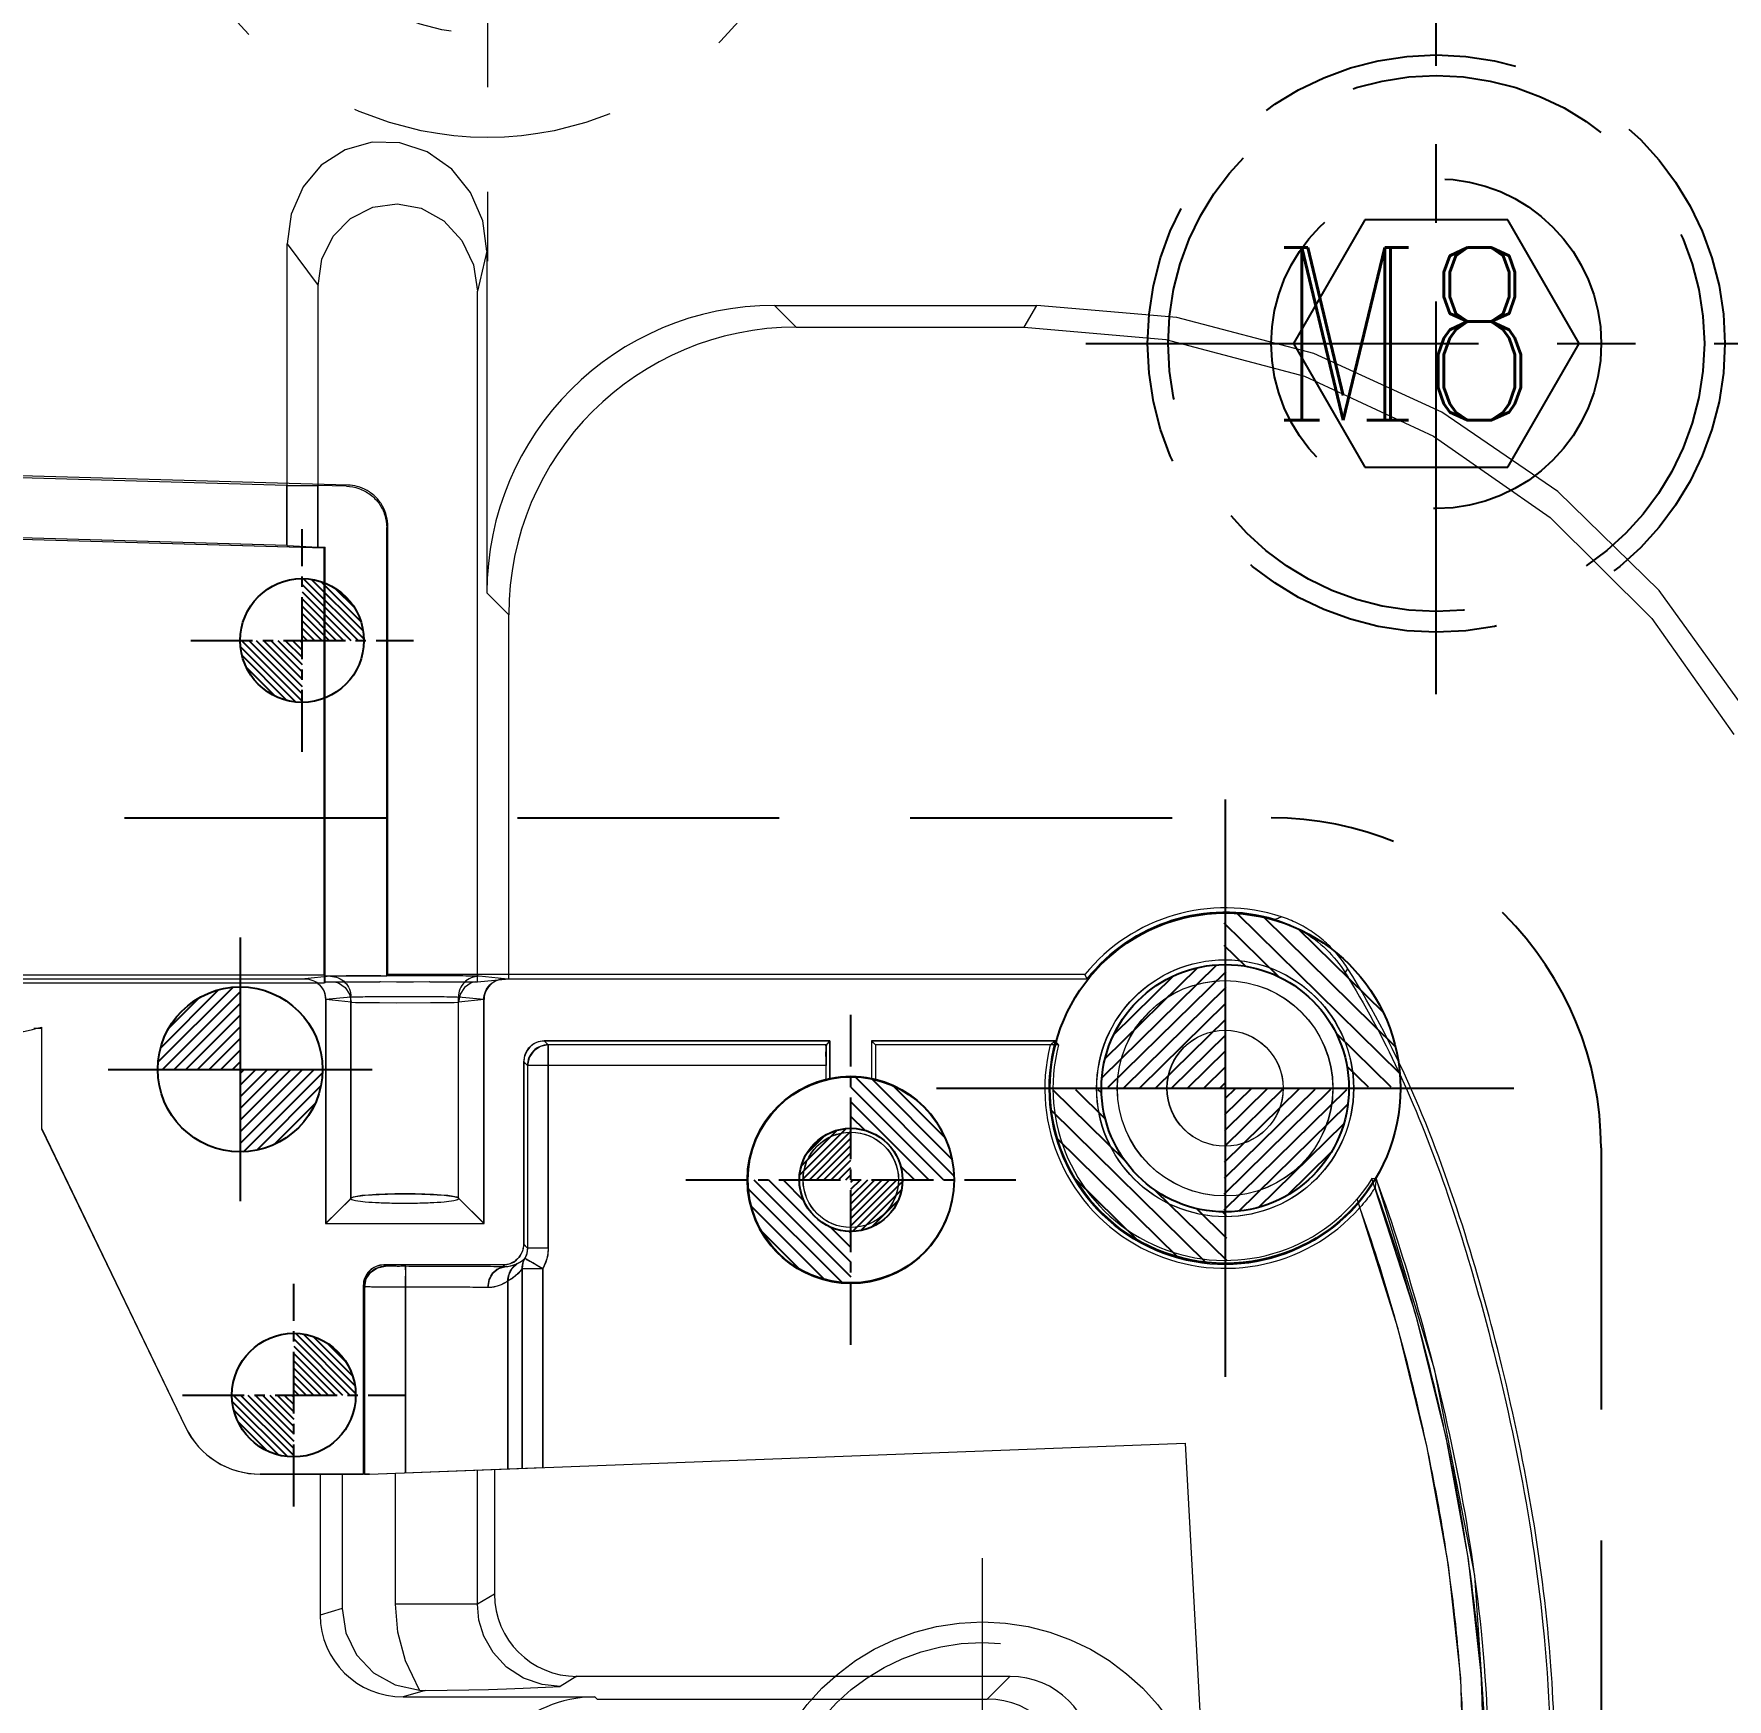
# Model space of a CAD drawing. Header units: inches. Extents: x 164842 to 166038, y -53074 to -52229.
# Drawn here: x 165467.09 to 165508.15, y -52533.81 to -52493.43 of the extents above; entities that cross this region are included whole.
import ezdxf

# ---------------------------------------------------------------- set-up
doc = ezdxf.new("R2010")
doc.units = ezdxf.units.IN
doc.header["$LTSCALE"] = 2
doc.header["$MEASUREMENT"] = 0
for name, pattern in [('ACAD_ISO02W100', [15, 12, -3]), ('CENTER', [50.8, 31.75, -6.35, 6.35, -6.35]), ('CENTER2', [1.125, 0.75, -0.125, 0.125, -0.125]), ('HIDDEN', [9.525, 6.35, -3.175])]:
    doc.linetypes.add(name, pattern=pattern)
for name, color, linetype, lineweight in [('dim', 3, 'CONTINUOUS', 15), ('PRODUCT', 1, 'CONTINUOUS', 15), ('WR', 122, 'HIDDEN', 18), ('截面', 191, 'CONTINUOUS', 15), ('枕位', 75, 'CONTINUOUS', 15), ('螺絲', 42, 'ACAD_ISO02W100', 15)]:
    doc.layers.add(name, color=color, linetype=linetype, lineweight=lineweight)
for name, color, linetype in [('Layer3', 3, 'CONTINUOUS'), ('PIN', 4, 'CONTINUOUS'), ('SCREW', 52, 'HIDDEN'), ('y-cut', 7, 'CONTINUOUS'), ('壓塊', 157, 'CONTINUOUS')]:
    doc.layers.add(name, color=color, linetype=linetype)
doc.styles.add('ROMANC', font='romanc', dxfattribs={"width": 0.6, "height": 1})

# ---------------------------------------------------------------- blocks, each defined once
blk = doc.blocks.new('20160723.115749')
at = {"layer": 'SCREW', "linetype": 'CENTER', "ltscale": 0.15}
for p, q in [((0, -8.5), (0, 8.5)), ((-8.5, 0), (8.5, 0))]:
    blk.add_line(p, q, dxfattribs=at)
at = {"layer": 'SCREW', "ltscale": 0.5}
blk.add_lwpolyline([(-1.732, 3), (-3.464, 0), (-1.732, -3), (1.732, -3), (3.464, 0), (1.732, 3)], close=True, dxfattribs=at)
for radius in [7, 6.5, 4]:
    blk.add_circle((0, 0), radius, dxfattribs=at)
at = {"layer": 'Layer3', "style": 'ROMANC', "width": 0.8}
blk.add_text('M8', height=4.1865, dxfattribs=at).set_placement((-3.976, -1.858))
blk = doc.blocks.new('20160823.201835')
at = {"layer": '截面', "linetype": 'Continuous', "ltscale": 0.3}
h = blk.add_hatch(dxfattribs=at)
h.set_pattern_fill('ANSI31', color=256, scale=15, style=0)
h.set_pattern_definition([(45, (-2459.4563, -3837.5972), (-1.3258252, 1.3258252), [])])
h.paths.add_polyline_path([(-78.862, 31.856), (-102.322, 22.851), (-105.077, 30.027), (-103.999, 33.671, 0.501198), (-100.79, 36.068, 0.128867), (-101.111, 37.294), (-83.539, 44.04)])
h.paths.add_polyline_path([(-84.758, 12.139, -0.414214), (-83.258, 10.639), (-83.258, -1.778), (-81.255, -1.778), (-81.255, -4.15, 0.702364), (-82.851, -8.574), (-83.493, -9.349), (-85.722, -9.349), (-85.722, -8.033), (-97.311, -2.751, -0.293842), (-98.189, -1.387), (-98.189, 10.639, -0.414214), (-96.689, 12.139)])
h.paths.add_polyline_path([(-47.858, 14.004), (-47.748, 13.984), (-47.639, 13.955), (-47.532, 13.917), (-47.429, 13.872), (-47.329, 13.82), (-47.233, 13.76), (-47.143, 13.693), (-47.057, 13.619), (-46.977, 13.539), (-46.903, 13.453), (-46.836, 13.362), (-46.776, 13.266), (-46.723, 13.167), (-46.679, 13.063), (-46.641, 12.957), (-46.612, 12.848), (-46.592, 12.738), (-46.579, 12.627), (-46.575, 12.514), (-46.575, 1.703), (-46.025, 1.089, 0.368424), (-46.549, -2.769), (-46.575, -2.785), (-60.598, -2.785, -0.414214), (-62.098, -1.285), (-62.098, 12.521, -0.414214), (-60.598, 14.021), (-48.082, 14.021), (-47.969, 14.017)])
blk = doc.blocks.new('20160812.111704')
at = {"layer": 'PRODUCT', "linetype": 'ByBlock'}
for p, q in [((-57.921, -7.832), (-58.482, 2.494)), ((-38.139, -7.083), (-57.921, -7.832)), ((-42.337, -12.066), (-42.337, -7.242)), ((-41.836, -12.064), (-41.836, -7.223)), ((-41.497, -7.21), (-41.497, -11.77)), ((-39.015, -7.116), (-39.015, -11.62)), ((-38.019, -7.083), (-38.139, -7.083)), ((-38.019, -7.083), (-38.019, -11.624)), ((-35.488, -7.083), (-37.989, -7.083)), ((-37.989, -11.654), (-37.989, -7.083)), ((-30.19, -15.456), (-33.677, -8.22)), ((-38.019, -11.624), (-37.989, -11.654)), ((-42.337, -12.065), (-41.836, -12.065)), ((-41.374, -12.157), (-41.419, -12.112)), ((-41.374, -12.157), (-38.491, -12.157)), ((-38.521, -12.127), (-38.491, -12.157)), ((-42.471, -12.567), (-41.969, -12.567)), ((-42.471, -17.495), (-42.471, -12.567)), ((-41.969, -16.993), (-41.969, -12.567)), ((-41.877, -12.659), (-41.969, -12.567)), ((-41.877, -17.085), (-41.877, -12.659)), ((-37.076, -13.162), (-40.912, -13.162)), ((-40.912, -13.162), (-40.912, -18.593)), ((-40.296, -13.778), (-40.912, -13.162)), ((-37.076, -13.162), (-37.685, -13.761)), ((-37.076, -18.593), (-37.076, -13.162)), ((-40.296, -13.759), (-40.305, -13.768)), ((-40.296, -13.778), (-40.296, -18.654)), ((-37.692, -13.758), (-37.673, -13.778)), ((-37.692, -13.778), (-37.692, -18.654)), ((-30.19, -17.921), (-30.19, -15.456)), ((-50.407, -17.491), (-50.407, -16.661)), ((-50.31, -17.588), (-50.31, -16.682)), ((-49.305, -16.682), (-49.305, -17.588)), ((-49.209, -16.661), (-49.209, -16.993)), ((-49.209, -16.993), (-41.969, -16.993)), ((-41.877, -17.085), (-41.969, -16.993)), ((-54.643, -17.491), (-54.768, -17.588)), ((-54.768, -17.588), (-50.31, -17.588)), ((-54.643, -17.491), (-50.407, -17.491)), ((-50.407, -17.491), (-50.31, -17.588)), ((-49.213, -17.495), (-49.305, -17.588)), ((-49.305, -17.588), (-42.379, -17.588)), ((-49.213, -17.495), (-42.471, -17.495)), ((-42.379, -17.588), (-42.471, -17.495)), ((-40.912, -18.593), (-40.296, -18.654)), ((-37.692, -18.654), (-37.076, -18.593)), ((-61.798, -19.242), (-61.863, -19.336)), ((-41.416, -19.095), (-55.536, -19.095)), ((-55.485, -19.2), (-55.536, -19.095)), ((-55.486, -19.2), (-38.587, -19.2)), ((-55.485, -19.2), (-55.485, -19.2)), ((-41.416, -19.095), (-40.796, -19.157)), ((-38.588, -19.2), (-38.558, -19.171)), ((-38.588, -19.2), (-38.588, -30.066)), ((-38.588, -19.2), (-38.588, -19.2)), ((-38.558, -19.169), (-38.558, -30.037)), ((-37.062, -19.17), (-38.412, -19.17)), ((-37.192, -19.157), (-36.572, -19.095)), ((-37.062, -19.17), (-37.062, -29.56)), ((-37.062, -19.17), (-37.041, -19.191)), ((-28.694, -19.191), (-37.041, -19.191)), ((-37.041, -19.191), (-37.041, -29.539)), ((-28.709, -19.095), (-36.572, -19.095)), ((-37.041, -29.539), (-37.062, -29.56)), ((-36.887, -29.564), (-37.062, -29.56)), ((-37.041, -29.539), (-12.342, -30.238)), ((-36.138, -29.608), (-36.887, -29.564)), ((-36.887, -29.564), (-36.887, -31.061)), ((-36.138, -29.608), (-11.738, -30.299)), ((-36.138, -29.608), (-36.138, -31.06)), ((-37.611, -31.07), (-6.816, -31.941)), ((-37.581, -31.042), (-36.887, -31.061)), ((-36.138, -31.06), (-36.887, -31.061)), ((-36.138, -31.06), (-11.067, -31.769))]:
    blk.add_line(p, q, dxfattribs=at)
blk.add_lwpolyline([(-38.558, -19.169), (-38.558, -19.17), (-38.558, -19.171)], dxfattribs=at)
for centre, radius in [((-49.808, -14.221), 2.513), ((-49.808, -14.221), 1.156), ((-58.883, -16.442), 3.115), ((-58.883, -16.442), 2.613), ((-58.883, -16.442), 1.407)]:
    blk.add_circle(centre, radius, dxfattribs=at)
for centre, radius, start, end in [((-35.488, -9.093), 2.01, 25.73, 90), ((-58.883, -16.442), 4.271, 344.4407, 148.9837), ((-58.883, -16.442), 4.368, 346.1003, 138.523), ((-58.883, -16.442), 4.376, 251.8, 320.929), ((-58.883, -16.442), 4.271, 253.5061, 321.5979)]:
    blk.add_arc(centre, radius, start, end, dxfattribs=at)
for points, start_tangent, end_tangent in [([(-62.221, 20.339), (-63.682, 16.367), (-64.7, 12.774), (-65.51, 9.466), (-66.181, 6.4), (-66.635, 3.632), (-66.865, 0.787), (-66.785, -2.428), (-66.348, -6.051), (-65.596, -9.7), (-64.704, -12.909), (-63.495, -16.199), (-61.863, -19.336)], (-0.395486, -0.918472), (0.530978, -0.847386)), ([(-61.798, -19.242), (-61.889, -19.095), (-63.151, -16.714), (-65.082, -11.25), (-66.591, -3.431), (-66.742, 1.248), (-65.232, 10.184), (-62.665, 18.968), (-62.142, 20.255)], (-0.529115, 0.84855), (0.394319, 0.918974)), ([(-62.544, -14.241), (-63.629, -10.848), (-65.091, -3.279), (-65.236, 1.178), (-64.716, 5.468), (-63.766, 9.833), (-62.64, 14.22), (-62.307, 15.355)], (-0.349989, 0.936754), (0.290935, 0.956743)), ([(-62.27, 15.158), (-62.766, 13.42), (-63.223, 11.666), (-63.65, 9.921), (-64.05, 8.216), (-64.401, 6.606), (-64.697, 5.052), (-64.929, 3.533), (-65.089, 2.038), (-65.165, 0.548), (-65.154, -1.036), (-65.049, -2.744), (-64.841, -4.599), (-64.513, -6.634), (-64.042, -8.869), (-63.402, -11.315), (-62.522, -14.034)], (-0.28793, -0.957652), (0.344522, -0.938778)), ([(-61.873, 14.726), (-62.351, 13.027), (-62.793, 11.311), (-63.209, 9.604), (-63.596, 7.944), (-63.934, 6.378), (-64.218, 4.87), (-64.44, 3.399), (-64.591, 1.957), (-64.663, 0.519), (-64.653, -1.01), (-64.552, -2.66), (-64.354, -4.455), (-64.042, -6.421), (-63.593, -8.58), (-62.986, -10.944), (-62.155, -13.55)], (-0.282992, -0.959122), (0.335038, -0.942205)), ([(-41.836, -12.064), (-41.73, -11.939), (-41.617, -11.843), (-41.497, -11.77)], (0.56634, 0.824172), (0.890369, 0.45524)), ([(-41.497, -11.77), (-41.523, -11.93), (-41.598, -12.074), (-41.715, -12.186)], (0.003892, -0.999992), (-0.826234, -0.563327)), ([(-41.497, -11.77), (-41.465, -11.749), (-41.408, -11.714), (-41.329, -11.674), (-41.232, -11.639), (-41.125, -11.616), (-41.015, -11.609)], (0.851991, 0.523557), (0.999899, -0.014194)), ([(-41.015, -11.609), (-41.046, -11.801), (-41.134, -11.964), (-41.265, -12.073), (-41.419, -12.112)], (-0.004171, -0.999991), (-0.999979, -0.006466)), ([(-41.015, -11.609), (-40.724, -11.613), (-40.417, -11.615), (-40.108, -11.617), (-39.809, -11.619), (-39.525, -11.619), (-39.262, -11.62), (-39.015, -11.62)], (0.9999, -0.014173), (1, -0.000089)), ([(-39.015, -11.62), (-39.016, -11.87), (-39.017, -12.054), (-39.02, -12.123)], (-0.000074, -1), (-0.697188, -0.716888)), ([(-39.015, -11.62), (-38.777, -11.62), (-38.533, -11.621), (-38.316, -11.621), (-38.15, -11.622), (-38.051, -11.623), (-38.019, -11.624)], (1, -0.000036), (0.894087, -0.447894)), ([(-38.019, -11.624), (-38.057, -11.817), (-38.166, -11.98), (-38.329, -12.089), (-38.521, -12.127)], (-0.000076, -1), (-1, -0.000076)), ([(-38.491, -12.157), (-38.299, -12.119), (-38.136, -12.009), (-38.027, -11.847), (-37.989, -11.654)], (1, 0), (0, 1)), ([(-42.471, -12.567), (-42.456, -12.393), (-42.411, -12.224), (-42.337, -12.066)], (-0.000026, 1), (0.499143, 0.86652)), ([(-42.337, -12.065), (-42.173, -12.16), (-42.032, -12.242), (-41.936, -12.297), (-41.902, -12.316)], (0.893639, -0.448786), (0.680091, 0.733128)), ([(-41.939, -12.396), (-41.901, -12.316)], (0.341324, 0.939946), (0.499738, 0.866177)), ([(-41.902, -12.316), (-41.865, -12.237)], (0.498561, 0.866855), (0.336196, 0.941792)), ([(-41.901, -12.316), (-41.843, -12.258), (-41.781, -12.216), (-41.715, -12.186)], (0.629735, 0.77681), (0.936431, 0.350852)), ([(-41.877, -12.659), (-41.838, -12.467), (-41.729, -12.304), (-41.566, -12.195), (-41.374, -12.157)], (0, 1), (1, 0)), ([(-41.865, -12.237), (-41.843, -12.153), (-41.836, -12.065)], (0.336196, 0.941792), (-0.008535, 0.999964)), ([(-41.715, -12.186), (-41.695, -12.176), (-41.659, -12.16), (-41.61, -12.141), (-41.551, -12.125), (-41.486, -12.114), (-41.419, -12.112)], (0.936433, 0.350846), (0.999726, -0.023417)), ([(-41.419, -12.112), (-41.07, -12.115), (-40.701, -12.118), (-40.331, -12.12), (-39.971, -12.121), (-39.631, -12.122), (-39.316, -12.122), (-39.02, -12.123)], (0.99993, -0.011808), (1, -0.000074)), ([(-39.02, -12.123), (-38.9, -12.123), (-38.779, -12.123), (-38.67, -12.124), (-38.587, -12.125), (-38.537, -12.126), (-38.521, -12.127)], (1, -0.000073), (0.704892, -0.709314)), ([(-41.969, -12.567), (-41.961, -12.48), (-41.939, -12.396)], (-0.000093, 1), (0.341324, 0.939946)), ([(-62.522, -14.034), (-62.498, -13.995), (-62.427, -13.891), (-62.311, -13.736), (-62.161, -13.555)], (0.116131, 0.993234), (0.66094, 0.750439)), ([(-39.951, -13.846), (-40.188, -13.815), (-40.303, -13.776)], (-0.9937, 0.112077), (-0.707107, 0.707107)), ([(-39.951, -13.691), (-40.188, -13.722), (-40.296, -13.759)], (-0.993737, -0.111741), (-0.707107, -0.707107)), ([(-37.8, -13.722), (-38.037, -13.691), (-38.373, -13.668), (-38.782, -13.656), (-39.206, -13.656), (-39.615, -13.668), (-39.951, -13.691)], (-0.992156, 0.125006), (-0.993737, -0.111741)), ([(-37.8, -13.815), (-38.037, -13.846), (-38.373, -13.869), (-38.782, -13.881), (-39.206, -13.881), (-39.615, -13.869), (-39.951, -13.846)], (-0.992153, -0.125027), (-0.9937, 0.112077)), ([(-37.685, -13.761), (-37.8, -13.722)], (-0.707107, 0.707107), (-0.992156, 0.125006)), ([(-37.685, -13.776), (-37.8, -13.815)], (-0.707107, -0.707107), (-0.992153, -0.125027)), ([(-62.544, -14.241), (-62.537, -14.171), (-62.53, -14.102), (-62.522, -14.034)], (0.091759, 0.995781), (0.11615, 0.993232)), ([(-24.861, -15.397), (-26.681, -16.571), (-28.467, -17.401), (-30.19, -17.921)], (-0.802714, -0.596364), (-0.976076, -0.21743)), ([(-49.209, -16.993), (-49.209, -17.184), (-49.21, -17.346), (-49.212, -17.456), (-49.213, -17.495)], (0, -1), (-0.707107, -0.707107)), ([(-42.379, -17.588), (-42.187, -17.549), (-42.024, -17.441), (-41.915, -17.277), (-41.877, -17.085)], (1, 0), (0, 1)), ([(-42.116, -17.348), (-42.007, -17.185), (-41.969, -16.993)], (0.707107, 0.707107), (0.000076, 1)), ([(-42.471, -17.495), (-42.279, -17.457), (-42.116, -17.348)], (1, 0.000076), (0.707107, 0.707107)), ([(-40.912, -18.593), (-40.95, -18.785), (-41.06, -18.948), (-41.223, -19.057), (-41.416, -19.095)], (0, -1), (-1, 0)), ([(-40.796, -19.157), (-40.605, -19.118), (-40.442, -19.01), (-40.334, -18.847), (-40.296, -18.654)], (1, 0.000763), (0.000758, 1)), ([(-37.692, -18.654), (-37.8, -18.659), (-38.035, -18.664), (-38.375, -18.667), (-38.781, -18.669), (-39.209, -18.669), (-39.615, -18.667), (-39.953, -18.664), (-40.188, -18.659), (-40.296, -18.654)], (-0.99059, -0.136865), (-0.990569, 0.137013)), ([(-37.192, -19.157), (-37.383, -19.118), (-37.546, -19.01), (-37.654, -18.847), (-37.692, -18.654)], (-1, 0.000763), (-0.000758, 1)), ([(-36.572, -19.095), (-36.765, -19.057), (-36.928, -18.948), (-37.038, -18.785), (-37.076, -18.593)], (-1, 0), (0, 1)), ([(-60.096, -20.537), (-60.762, -20.249), (-61.342, -19.807), (-61.798, -19.242)], (-0.95885, 0.283912), (-0.529115, 0.84855)), ([(-40.796, -19.157), (-40.693, -19.161), (-40.479, -19.164), (-40.179, -19.167), (-39.818, -19.17), (-39.417, -19.171), (-38.991, -19.171), (-38.558, -19.171)], (0.995024, -0.099633), (0.999998, 0.002189)), ([(-38.41, -19.17), (-38.49, -19.17), (-38.558, -19.169)], (-1, 0.000096), (-0.999794, 0.020295)), ([(-38.412, -19.17), (-37.955, -19.168), (-37.574, -19.165), (-37.312, -19.161), (-37.192, -19.157)], (0.999996, 0.002909), (0.995065, 0.099229)), ([(-61.863, -19.336), (-61.635, -19.652), (-61.346, -19.957), (-61.006, -20.227), (-60.633, -20.444), (-60.25, -20.599)], (0.531047, -0.847343), (0.949972, -0.312335)), ([(-60.096, -20.537), (-60.148, -20.558), (-60.2, -20.579), (-60.25, -20.599)], (-0.931775, -0.363036), (-0.923642, -0.383256)), ([(-38.588, -30.066), (-38.556, -30.315)], (-0.000001, -1), (0.247435, -0.968904)), ([(-37.581, -31.042), (-37.883, -30.986), (-38.158, -30.84), (-38.371, -30.621), (-38.511, -30.341), (-38.558, -30.037)], (-0.9996, 0.028271), (0, 1)), ([(-38.556, -30.315), (-38.457, -30.561), (-38.293, -30.777), (-38.08, -30.939), (-37.843, -31.036)], (0.247435, -0.968904), (0.965785, -0.259345)), ([(-37.843, -31.036), (-37.611, -31.07)], (0.965785, -0.259345), (0.999599, -0.028303))]:
    blk.add_spline(points, degree=3, dxfattribs=dict(at, start_tangent=start_tangent, end_tangent=end_tangent))
blk = doc.blocks.new('20140813.092309')
at = {"layer": '螺絲', "color": 137, "linetype": 'CENTER', "ltscale": 0.25}
for p, q in [((0, -7.042), (0, 7.042)), ((-7, 0), (7, 0))]:
    blk.add_line(p, q, dxfattribs=at)
at = {"layer": '螺絲', "color": 137, "linetype": 'Continuous'}
blk.add_lwpolyline([(-1.443, 2.5), (-2.887, 0), (-1.443, -2.5), (1.443, -2.5), (2.887, 0), (1.443, 2.5)], close=True, dxfattribs=at)
at = {"layer": '螺絲', "color": 137, "linetype": 'HIDDEN'}
blk.add_circle((0, 0), 5.5, dxfattribs=at)
at = {"layer": '螺絲', "color": 137}
for radius in [5, 3]:
    blk.add_circle((0, 0), radius, dxfattribs=at)
at = {"layer": 'dim', "style": 'ROMANC', "width": 0.8}
blk.add_text('M6', height=3.1716, dxfattribs=at).set_placement((-2.976, -1.589))
blk = doc.blocks.new('20140913.083227')
at = {"layer": 'WR', "linetype": 'CENTER', "ltscale": 0.2}
for p, q in [((0, 11), (0, -11)), ((-11, 0), (11, 0))]:
    blk.add_line(p, q, dxfattribs=at)
at = {"layer": 'WR', "linetype": 'HIDDEN', "ltscale": 0.5}
for radius in [8, 5.5, 4]:
    blk.add_circle((0, 0), radius, dxfattribs=at)

msp = doc.modelspace()

# ---------------------------------------------------------------- hatches: boundary and pattern name
at = {"layer": 'PIN', "linetype": 'Continuous'}
h = msp.add_hatch(dxfattribs=at)
h.set_pattern_fill('ANSI31', color=3, angle=90, style=0)
h.set_pattern_definition([(135, (165678.87704, -52522.379), (-0.08838835, -0.08838835), [])])
h.paths.add_polyline_path([(165473.595, -52508.139), (165472.095, -52508.139, 0.414214), (165473.595, -52509.639)])
h.paths.add_polyline_path([(165473.595, -52506.639), (165473.595, -52508.139), (165475.095, -52508.139, 0.414214)])
h = msp.add_hatch(dxfattribs=at)
h.set_pattern_fill('ANSI31', color=163, scale=3.090909, angle=90.5, style=0)
h.set_pattern_definition([(135.5, (165813.41197, -52538.23495), (-0.27080585, -0.27557404), [])])
h.paths.add_polyline_path([(165495.941, -52514.748, -0.414214), (165500.228, -52518.96), (165498.978, -52518.971, 0.414214), (165495.952, -52515.998)])
h.paths.add_polyline_path([(165492.978, -52519.024, 0.414214), (165496.004, -52521.997), (165496.015, -52523.247, -0.414214), (165491.728, -52519.035)])
h = msp.add_hatch(dxfattribs=at)
h.set_pattern_fill('ANSI31', color=163, scale=2.181818, angle=89.5, style=0)
h.set_pattern_definition([(44.5, (165271.9069, -52532.57688), (0.19115707, -0.19452285), [])])
h.paths.add_polyline_path([(165495.978, -52518.997), (165498.978, -52519.024, -0.414214), (165495.952, -52521.997)])
h.paths.add_polyline_path([(165496.004, -52515.998), (165495.978, -52518.997), (165492.978, -52518.971, -0.414214)])
h = msp.add_hatch(dxfattribs=at)
h.set_pattern_fill('ANSI31', color=143, scale=1.6, angle=270, style=0)
h.set_pattern_definition([(225, (165636.32064, -52507.14752), (-0.14142136, 0.14142136), [])])
h.paths.add_polyline_path([(165472.095, -52518.539), (165470.095, -52518.539, -0.414214), (165472.095, -52516.539)])
h.paths.add_polyline_path([(165472.095, -52520.539), (165472.095, -52518.539), (165474.095, -52518.539, -0.414214)])
h = msp.add_hatch(dxfattribs=at)
h.set_pattern_fill('ANSI31', color=31, scale=2, angle=90, style=0)
h.set_pattern_definition([(135, (165692.18484, -52535.45826), (-0.1767767, -0.1767767), [])])
h.paths.add_polyline_path([(165486.903, -52518.719, -0.414214), (165489.403, -52521.219), (165488.153, -52521.219, 0.414214), (165486.903, -52519.969)])
h.paths.add_polyline_path([(165485.653, -52521.219, 0.414214), (165486.903, -52522.469), (165486.903, -52523.719, -0.414214), (165484.403, -52521.219)])
h = msp.add_hatch(dxfattribs=at)
h.set_pattern_fill('ANSI31', color=31, angle=90, style=0)
h.set_pattern_definition([(45, (165281.62079, -52535.45826), (0.08838835, -0.08838835), [])])
h.paths.add_polyline_path([(165486.903, -52521.219), (165488.153, -52521.219, -0.414214), (165486.903, -52522.469)])
h.paths.add_polyline_path([(165486.903, -52519.969), (165486.903, -52521.219), (165485.653, -52521.219, -0.414214)])
h = msp.add_hatch(dxfattribs=at)
h.set_pattern_fill('ANSI31', color=3, angle=90, style=0)
h.set_pattern_definition([(135, (165678.67704, -52540.679), (-0.08838835, -0.08838835), [])])
h.paths.add_polyline_path([(165473.395, -52526.439), (165471.895, -52526.439, 0.414214), (165473.395, -52527.939)])
h.paths.add_polyline_path([(165473.395, -52524.939), (165473.395, -52526.439), (165474.895, -52526.439, 0.414214)])

# ---------------------------------------------------------------- linework, layer by layer
at = {"layer": 'PIN', "color": 3, "linetype": 'CENTER2'}
for p, q in [((165473.595, -52510.839), (165473.595, -52505.439)), ((165470.895, -52508.139), (165476.295, -52508.139)), ((165473.395, -52529.139), (165473.395, -52523.739)), ((165470.695, -52526.439), (165476.095, -52526.439))]:
    msp.add_line(p, q, dxfattribs=at)
at = {"layer": 'PIN', "color": 163, "linetype": 'Continuous'}
for p, q in [((165495.978, -52511.997), (165495.978, -52525.997)), ((165488.978, -52518.997), (165502.978, -52518.997))]:
    msp.add_line(p, q, dxfattribs=at)
at = {"layer": 'PIN', "color": 143, "linetype": 'Continuous'}
for p, q in [((165472.095, -52515.339), (165472.095, -52521.739)), ((165468.895, -52518.539), (165475.295, -52518.539))]:
    msp.add_line(p, q, dxfattribs=at)
at = {"layer": 'PIN', "color": 31, "linetype": 'CENTER2'}
for p, q in [((165486.903, -52525.219), (165486.903, -52517.219)), ((165482.903, -52521.219), (165490.903, -52521.219))]:
    msp.add_line(p, q, dxfattribs=at)
at = {"layer": 'PIN', "color": 3, "linetype": 'Continuous'}
for centre in [(165473.595, -52508.139), (165473.395, -52526.439)]:
    msp.add_circle(centre, 1.5, dxfattribs=at)
at = {"layer": 'PIN', "color": 163, "linetype": 'Continuous'}
for radius in [4.25, 3]:
    msp.add_circle((165495.978, -52518.997), radius, dxfattribs=at)
at = {"layer": 'PIN', "color": 143, "linetype": 'Continuous'}
msp.add_circle((165472.095, -52518.539), 2, dxfattribs=at)
at = {"layer": 'PIN', "color": 31, "linetype": 'Continuous'}
for radius in [2.5, 1.25]:
    msp.add_circle((165486.903, -52521.219), radius, dxfattribs=at)
at = {"layer": 'PRODUCT', "linetype": 'ByBlock'}
for p, q in [((165473.233, -52505.831), (165448.833, -52505.141)), ((165474.136, -52505.9), (165449.437, -52505.202)), ((165473.233, -52505.831), (165473.982, -52505.875)), ((165473.982, -52505.875), (165474.157, -52505.88)), ((165474.136, -52505.9), (165474.157, -52505.88)), ((165474.136, -52516.441), (165474.136, -52505.9)), ((165474.157, -52516.42), (165474.157, -52505.88)), ((165478.605, -52507.513), (165478.077, -52506.985)), ((165478.605, -52516.344), (165478.605, -52507.513)), ((165465.819, -52516.441), (165474.136, -52516.441)), ((165474.157, -52516.42), (165474.136, -52516.441)), ((165474.157, -52516.42), (165475.482, -52516.42)), ((165475.496, -52516.42), (165475.481, -52516.42)), ((165476.696, -52516.42), (165476.682, -52516.42)), ((165476.696, -52516.42), (165477.849, -52516.42)), ((165477.797, -52516.42), (165477.699, -52516.444)), ((165477.849, -52516.42), (165478.605, -52516.344)), ((165474.787, -52516.909), (165474.171, -52516.847)), ((165474.171, -52516.847), (165474.171, -52522.277)), ((165474.787, -52521.661), (165474.787, -52516.909)), ((165478.007, -52516.847), (165477.391, -52516.909)), ((165477.391, -52521.661), (165477.391, -52516.909)), ((165478.007, -52522.277), (165478.007, -52516.847)), ((165467.285, -52517.55), (165467.091, -52517.55)), ((165467.285, -52519.983), (165467.285, -52517.55)), ((165486.4, -52517.852), (165479.474, -52517.852)), ((165479.474, -52517.852), (165479.566, -52517.944)), ((165486.308, -52517.944), (165486.4, -52517.852)), ((165486.4, -52518.757), (165486.4, -52517.852)), ((165491.863, -52517.852), (165487.405, -52517.852)), ((165487.405, -52517.852), (165487.405, -52518.757)), ((165487.502, -52517.948), (165487.405, -52517.852)), ((165491.937, -52517.948), (165491.863, -52517.852)), ((165486.308, -52517.944), (165479.566, -52517.944)), ((165479.566, -52522.872), (165479.566, -52517.944)), ((165491.937, -52517.948), (165487.502, -52517.948)), ((165487.502, -52517.948), (165487.502, -52518.778)), ((165478.972, -52518.354), (165478.972, -52522.78)), ((165478.972, -52518.354), (165479.064, -52518.446)), ((165486.304, -52518.446), (165479.064, -52518.446)), ((165479.064, -52518.446), (165479.064, -52522.872)), ((165486.304, -52518.778), (165486.304, -52518.446)), ((165486.304, -52518.778), (165486.4, -52518.757)), ((165487.502, -52518.778), (165487.405, -52518.757)), ((165467.285, -52519.983), (165470.772, -52527.219)), ((165499.639, -52521.198), (165499.537, -52521.189)), ((165474.171, -52522.277), (165474.787, -52521.661)), ((165477.391, -52521.661), (165478.007, -52522.277)), ((165474.171, -52522.277), (165478.007, -52522.277)), ((165478.972, -52522.78), (165479.064, -52522.872)), ((165479.031, -52523.143), (165478.997, -52523.123)), ((165479.432, -52523.374), (165479.031, -52523.143)), ((165479.566, -52522.872), (165479.064, -52522.872)), ((165478.469, -52523.282), (165475.586, -52523.282)), ((165475.616, -52523.312), (165475.586, -52523.282)), ((165477.426, -52523.319), (165475.874, -52523.316)), ((165478.469, -52523.282), (165478.514, -52523.327)), ((165478.592, -52528.229), (165478.592, -52523.669)), ((165479.432, -52523.374), (165478.931, -52523.374)), ((165478.931, -52523.376), (165478.931, -52528.217)), ((165479.432, -52523.374), (165479.432, -52528.198)), ((165475.084, -52523.785), (165475.084, -52528.357)), ((165475.114, -52523.815), (165475.084, -52523.785)), ((165475.114, -52528.357), (165475.114, -52523.815)), ((165477.203, -52523.822), (165475.411, -52523.818)), ((165475.234, -52528.357), (165472.583, -52528.357)), ((165474.035, -52528.357), (165474.035, -52531.775)), ((165474.567, -52528.357), (165474.567, -52531.617)), ((165475.234, -52528.357), (165479.432, -52528.198)), ((165475.857, -52531.512), (165475.857, -52528.333)), ((165477.85, -52531.512), (165477.85, -52528.258)), ((165478.261, -52528.242), (165478.261, -52531.266)), ((165478.261, -52531.266), (165477.85, -52531.512)), ((165474.567, -52531.617), (165474.035, -52531.775)), ((165477.85, -52531.512), (165475.857, -52531.512)), ((165480.259, -52533.259), (165479.854, -52533.502)), ((165480.259, -52533.259), (165490.763, -52533.259)), ((165490.21, -52533.812), (165490.763, -52533.259)), ((165476.58, -52533.601), (165476.047, -52533.76)), ((165476.047, -52533.76), (165480.694, -52533.76)), ((165480.694, -52533.76), (165480.747, -52533.812)), ((165480.747, -52533.812), (165490.21, -52533.812))]:
    msp.add_line(p, q, dxfattribs=at)
for points in [[(165474.381, -52516.42), (165474.479, -52516.444), (165474.641, -52516.553), (165474.749, -52516.716), (165474.787, -52516.909)], [(165476.682, -52516.42), (165476.299, -52516.428), (165475.889, -52516.428), (165475.496, -52516.42)], [(165477.699, -52516.444), (165477.537, -52516.553), (165477.429, -52516.716), (165477.391, -52516.909)], [(165474.787, -52516.909), (165474.894, -52516.914), (165475.13, -52516.918), (165475.469, -52516.921), (165475.875, -52516.923), (165476.709, -52516.921)], [(165476.709, -52516.921), (165477.048, -52516.918), (165477.284, -52516.914), (165477.391, -52516.909)], [(165479.566, -52517.944), (165479.374, -52517.982), (165479.211, -52518.091), (165479.102, -52518.254), (165479.064, -52518.446)], [(165499.537, -52521.189), (165499.512, -52521.225), (165499.442, -52521.329), (165499.328, -52521.489), (165499.181, -52521.676)], [(165499.3, -52550.813), (165499.802, -52549.075), (165500.303, -52547.162), (165500.826, -52545.019), (165501.369, -52542.647), (165501.805, -52540.412), (165502.11, -52538.26), (165502.262, -52535.905), (165502.189, -52533.264), (165501.876, -52530.416), (165501.338, -52527.462), (165500.598, -52524.481), (165499.537, -52521.189)], [(165499.639, -52521.198), (165501.045, -52525.803), (165502.026, -52530.817), (165502.357, -52535.729), (165501.891, -52540.456), (165500.837, -52545.373), (165499.402, -52550.795)], [(165498.907, -52550.374), (165499.394, -52548.662), (165499.883, -52546.771), (165500.398, -52544.647), (165500.92, -52542.345), (165501.333, -52540.191), (165501.62, -52538.112), (165501.761, -52535.845), (165501.688, -52533.306), (165501.39, -52530.56), (165500.877, -52527.708), (165500.173, -52524.829), (165499.174, -52521.681)], [(165478.81, -52523.254), (165478.79, -52523.263), (165478.754, -52523.279), (165478.705, -52523.298), (165478.646, -52523.314), (165478.581, -52523.325), (165478.514, -52523.327)], [(165478.592, -52523.669), (165478.618, -52523.509), (165478.693, -52523.365), (165478.81, -52523.254)], [(165478.996, -52523.124), (165478.938, -52523.181), (165478.876, -52523.223), (165478.81, -52523.254)], [(165478.96, -52523.202), (165478.938, -52523.287), (165478.931, -52523.374)], [(165479.064, -52522.872), (165479.056, -52522.959), (165479.034, -52523.044), (165478.96, -52523.202)], [(165479.566, -52522.872), (165479.551, -52523.046), (165479.506, -52523.215), (165479.432, -52523.374)], [(165475.114, -52523.815), (165475.152, -52523.623), (165475.261, -52523.46), (165475.424, -52523.351), (165475.616, -52523.312)], [(165475.874, -52523.316), (165475.765, -52523.315), (165475.682, -52523.315), (165475.632, -52523.313), (165475.616, -52523.312)], [(165476.11, -52528.323), (165476.111, -52523.569), (165476.112, -52523.385), (165476.115, -52523.317)], [(165478.514, -52523.327), (165478.165, -52523.324), (165477.426, -52523.319)], [(165478.11, -52523.83), (165478.141, -52523.638), (165478.229, -52523.475), (165478.36, -52523.366), (165478.514, -52523.327)], [(165478.592, -52523.669), (165478.56, -52523.69), (165478.503, -52523.725), (165478.424, -52523.765), (165478.327, -52523.8), (165478.22, -52523.823), (165478.11, -52523.83)], [(165478.931, -52523.376), (165478.825, -52523.501), (165478.712, -52523.596), (165478.592, -52523.669)], [(165475.411, -52523.818), (165475.245, -52523.817), (165475.146, -52523.816), (165475.114, -52523.815)], [(165478.11, -52523.83), (165477.819, -52523.826), (165477.203, -52523.822)], [(165474.567, -52531.617), (165474.656, -52532.202), (165474.919, -52532.741), (165475.33, -52533.174), (165475.853, -52533.469), (165476.446, -52533.597)], [(165476.446, -52533.597), (165476.101, -52532.887), (165475.915, -52532.189), (165475.857, -52531.512)], [(165479.854, -52533.502), (165479.415, -52533.456), (165478.963, -52533.3), (165478.551, -52533.033), (165478.226, -52532.683), (165478.004, -52532.288), (165477.885, -52531.894), (165477.85, -52531.512)], [(165476.58, -52533.601), (165477.116, -52533.597), (165477.635, -52533.589), (165478.113, -52533.577), (165478.549, -52533.562), (165478.96, -52533.546), (165479.854, -52533.502)], [(165476.446, -52533.597), (165476.513, -52533.6), (165476.58, -52533.601)]]:
    msp.add_lwpolyline(points, dxfattribs=at)
for centre, radius in [((165495.978, -52518.997), 3.115), ((165495.978, -52518.997), 2.613), ((165495.978, -52518.997), 1.407), ((165486.903, -52521.219), 1.156)]:
    msp.add_circle(centre, radius, dxfattribs=at)
for centre, radius, start, end in [((165495.978, -52518.997), 4.175, 165.4441, 319.9806), ((165486.903, -52521.219), 2.513, 78.463, 101.537), ((165486.903, -52521.219), 2.513, 103.792, 76.208), ((165472.583, -52526.347), 2.01, 205.73, 270)]:
    msp.add_arc(centre, radius, start, end, dxfattribs=at)
for centre, major_axis, ratio, start_param, end_param in [((165473.666, -52516.847), (0.502, -0.05), 0.996157, 0.09904, 1.06774), ((165478.512, -52516.847), (0.502, 0.05), 0.996157, 1.730027, 3.042553), ((165479.474, -52518.354), (0.355, -0.355), 0.999924, 2.356233, 3.926953), ((165486.308, -52518.446), (0, 0.502), 0.008727, 0.008727, 1.570796), ((165476.089, -52521.671), (1.306, 0), 0.087489, 0.087266, 3.054326), ((165478.469, -52522.78), (-0.355, 0.355), 0.999924, -3.926953, -2.500585), ((165478.469, -52522.78), (0.355, -0.355), 0.999924, 0.641008, 0.78536), ((165475.587, -52523.785), (-0.355, 0.355), 0.999924, -0.78536, 0.78536), ((165480.269, -52531.257), (-1.725, -1.033), 0.99484, -0.537423, 1.028812), ((165476.066, -52531.757), (1.949, 0.579), 0.983499, 2.857201, 4.418909), ((165490.758, -52535.262), (1.418, 1.418), 0.997265, -0.784029, 0.784029), ((165480.702, -52536.764), (2.127, -2.127), 0.997265, 2.357564, 3.925621), ((165490.205, -52535.815), (-1.418, -1.418), 0.997265, 2.357564, 3.925621)]:
    msp.add_ellipse(centre, major_axis=major_axis, ratio=ratio, start_param=start_param, end_param=end_param, dxfattribs=at)
at = {"layer": '壓塊', "color": 153, "linetype": 'HIDDEN', "ltscale": 0.5}
msp.add_lwpolyline([(165497.09, -52562.439), (165393.09, -52562.439, -0.414214), (165385.09, -52554.439), (165385.09, -52520.439, -0.414214), (165393.09, -52512.439), (165497.09, -52512.439, -0.414214), (165505.09, -52520.439), (165505.09, -52554.439, -0.414214)], format="xyb", close=True, dxfattribs=at)
at = {"layer": '枕位', "linetype": 'ByBlock', "ltscale": 0.3}
for p, q in [((165473.233, -52505.831), (165473.233, -52498.52)), ((165473.233, -52498.52), (165473.982, -52499.528)), ((165478.077, -52498.695), (165477.849, -52499.667)), ((165478.077, -52498.695), (165478.077, -52506.985)), ((165473.982, -52505.875), (165473.982, -52499.528)), ((165477.849, -52516.42), (165477.849, -52499.667)), ((165485.051, -52500.012), (165491.409, -52500.012)), ((165485.578, -52500.539), (165485.051, -52500.012)), ((165491.107, -52500.539), (165491.409, -52500.012)), ((165485.578, -52500.539), (165491.107, -52500.539))]:
    msp.add_line(p, q, dxfattribs=at)
for points in [[(165478.077, -52498.695), (165477.977, -52497.96), (165477.68, -52497.27), (165477.223, -52496.705), (165476.632, -52496.29), (165475.968, -52496.07), (165475.299, -52496.052), (165474.638, -52496.238), (165474.062, -52496.614), (165473.621, -52497.138), (165473.332, -52497.796), (165473.233, -52498.52)], [(165473.982, -52499.528), (165474.077, -52498.894), (165474.353, -52498.332), (165474.771, -52497.902), (165475.311, -52497.626), (165475.9, -52497.545), (165476.486, -52497.657), (165477.035, -52497.965), (165477.47, -52498.434), (165477.753, -52499.025), (165477.849, -52499.667)], [(165508.492, -52509.682), (165506.498, -52506.924), (165504.04, -52504.526), (165501.229, -52502.598), (165498.129, -52501.178), (165494.804, -52500.303), (165491.409, -52500.012)], [(165491.107, -52500.539), (165494.541, -52500.837), (165497.9, -52501.732), (165501.028, -52503.183), (165503.859, -52505.153), (165506.325, -52507.602), (165508.313, -52510.417)]]:
    msp.add_lwpolyline(points, dxfattribs=at)
for centre, major_axis, start_param, end_param in [((165485.104, -52507.038), (-4.987, 4.987), -0.7816, 0.7816), ((165485.632, -52507.566), (4.987, -4.987), 2.359993, 3.923193)]:
    msp.add_ellipse(centre, major_axis=major_axis, ratio=0.992433, start_param=start_param, end_param=end_param, dxfattribs=at)

# ---------------------------------------------------------------- block references
at = {"layer": 'PRODUCT', "linetype": 'ByBlock', "rotation": 180}
msp.add_blockref('20160812.111704', (165437.09, -52535.439), dxfattribs=at)
at = {"layer": 'SCREW', "linetype": 'ByBlock'}
msp.add_blockref('20160723.115749', (165501.095, -52500.939), dxfattribs=at)
at = {"layer": 'SCREW', "linetype": 'ByBlock', "ltscale": 0.3}
msp.add_blockref('20140813.092309', (165490.09, -52537.439), dxfattribs=at)
at = {"layer": 'WR', "linetype": 'ByBlock'}
msp.add_blockref('20140913.083227', (165478.095, -52487.939), dxfattribs=at)
at = {"layer": 'y-cut', "linetype": 'ByBlock'}
msp.add_blockref('20160823.201835', (165540.003, -52552.201), dxfattribs=at)

doc.saveas('drawing.dxf')
